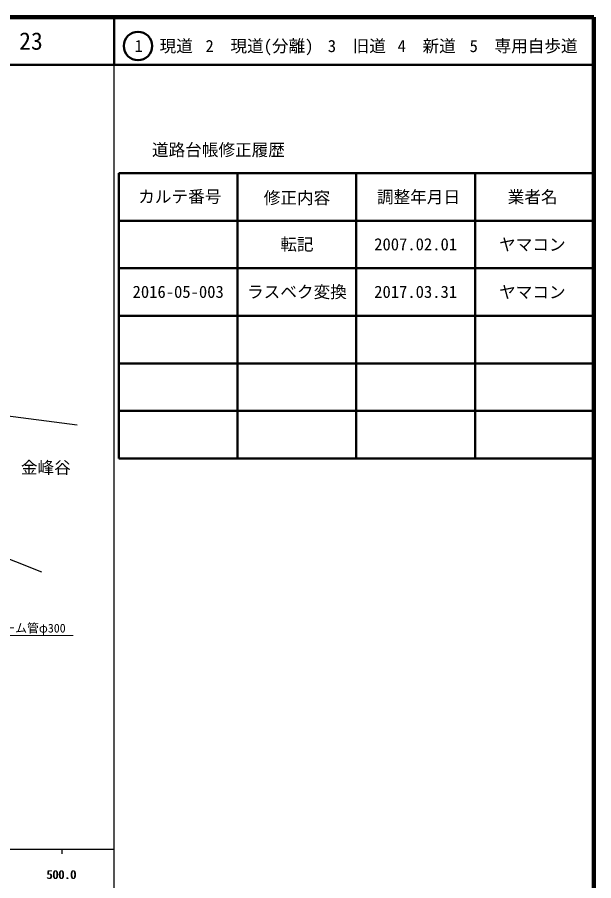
# Model space of a CAD drawing. Units: millimetres on the paper, enlarged 1000 times. Extents: x 40000 to 680000, y 20000 to 380000.
# Drawn here: x 558614 to 680000, y 198357 to 380000 of the extents above; entities that cross this region are included whole.
import ezdxf
from ezdxf.enums import TextEntityAlignment as Align

# ---------------------------------------------------------------- set-up
doc = ezdxf.new("R2010")
doc.units = ezdxf.units.MM
doc.header["$LTSCALE"] = 1000
doc.layers.add('M-BMK-HTXT', color=7, linetype='Continuous')
doc.layers.add('M-TTL-TXT', color=7, linetype='Continuous')
for name, color, linetype, lineweight in [('M-BMK-OTRS', 5, 'Continuous', 25), ('M-BMK-ROW', 30, 'Continuous', 25), ('M-STR-HTXT', 7, 'Continuous', 13), ('M-TTL', 2, 'Continuous', 140), ('M-TTL-BAND', 7, 'Continuous', 25), ('M-TTL-FRAM', 2, 'Continuous', 50), ('M-TTL-LINE', 7, 'Continuous', 50)]:
    doc.layers.add(name, color=color, linetype=linetype, lineweight=lineweight)
doc.styles.add('ＭＳ ゴシック', font='')
doc.styles.get('ＭＳ ゴシック').set_extended_font_data('MS Gothic')

msp = doc.modelspace()

# ---------------------------------------------------------------- linework, layer by layer
at = {"layer": 'M-BMK-OTRS'}
msp.add_line((571262, 294191), (510213, 302163), dxfattribs=at)
at = {"layer": 'M-BMK-ROW'}
msp.add_lwpolyline([(499399, 303050), (524628, 278836), (563752, 263315)], dxfattribs=at)
at = {"layer": 'M-STR-HTXT'}
msp.add_lwpolyline([(533706, 275165), (548765, 249920), (570415, 249920)], dxfattribs=at)
at = {"layer": 'M-TTL'}
for p, q in [((680000, 380000), (40000, 380000)), ((680000, 20000), (680000, 380000))]:
    msp.add_line(p, q, dxfattribs=at)
at = {"layer": 'M-TTL-BAND'}
for p, q in [((579000, 20000), (579000, 370000)), ((40000, 205000), (579000, 205000)), ((568000, 205000), (568000, 204000))]:
    msp.add_line(p, q, dxfattribs=at)
at = {"layer": 'M-TTL-FRAM'}
for p, q in [((580000, 347197), (580000, 287197)), ((580000, 347197), (680000, 347197)), ((580000, 287197), (680000, 287197))]:
    msp.add_line(p, q, dxfattribs=at)
at = {"layer": 'M-TTL-LINE'}
for p, q in [((579000, 380000), (579000, 370000)), ((40000, 370000), (680000, 370000)), ((605000, 347197), (605000, 287197)), ((630000, 347197), (630000, 287197)), ((655000, 347197), (655000, 287197)), ((580000, 337197), (680000, 337197)), ((580000, 327197), (680000, 327197)), ((580000, 317197), (680000, 317197)), ((580000, 307197), (680000, 307197)), ((580000, 297197), (680000, 297197))]:
    msp.add_line(p, q, dxfattribs=at)
msp.add_circle((584031, 373958), 3000, dxfattribs=at)

# ---------------------------------------------------------------- texts
at = {"layer": 'M-BMK-HTXT', "style": 'ＭＳ ゴシック'}
msp.add_text('金峰谷', height=2566, dxfattribs=at).set_placement((564628, 285266), align=Align.MIDDLE_CENTER)
at = {"layer": 'M-STR-HTXT', "style": 'ＭＳ ゴシック'}
msp.add_text('ヒューム管φ300', height=1833, dxfattribs=at).set_placement((550665, 250020), align=Align.BOTTOM_LEFT)
at = {"layer": 'M-TTL-BAND', "style": 'ＭＳ ゴシック'}
for p in [(567844, 198195), (568000, 198195)]:
    msp.add_text('500.0', height=1833, dxfattribs=at).set_placement(p, align=Align.BOTTOM_CENTER)
at = {"layer": 'M-TTL-TXT', "style": 'ＭＳ ゴシック'}
for s, height, p in [('23', 3666, (561497, 375000)), ('1\u3000現道', 2566, (589448, 373958)), ('2\u3000現道(分離)', 2566, (609619, 373958)), ('3\u3000旧道', 2566, (630121, 373958)), ('4\u3000新道', 2566, (644824, 373958)), ('5\u3000専用自歩道', 2566, (665228, 373958)), ('道路台帳修正履歴', 2566, (600968, 352113)), ('カルテ番号', 2566, (592839, 342277)), ('修正内容', 2566, (617509, 342023)), ('調整年月日', 2566, (643089, 342197)), ('業者名', 2566, (667134, 342197)), ('転記', 2566, (617500, 332245)), ('2007.02.01', 2566, (642500, 332245)), ('ヤマコン', 2566, (667077, 332189)), ('2016-05-003', 2566, (592500, 322245)), ('ラスベク変換', 2566, (617500, 322245)), ('2017.03.31', 2566, (642500, 322245)), ('ヤマコン', 2566, (667077, 322189))]:
    msp.add_text(s, height=height, dxfattribs=at).set_placement(p, align=Align.MIDDLE_CENTER)

doc.saveas('drawing.dxf')
